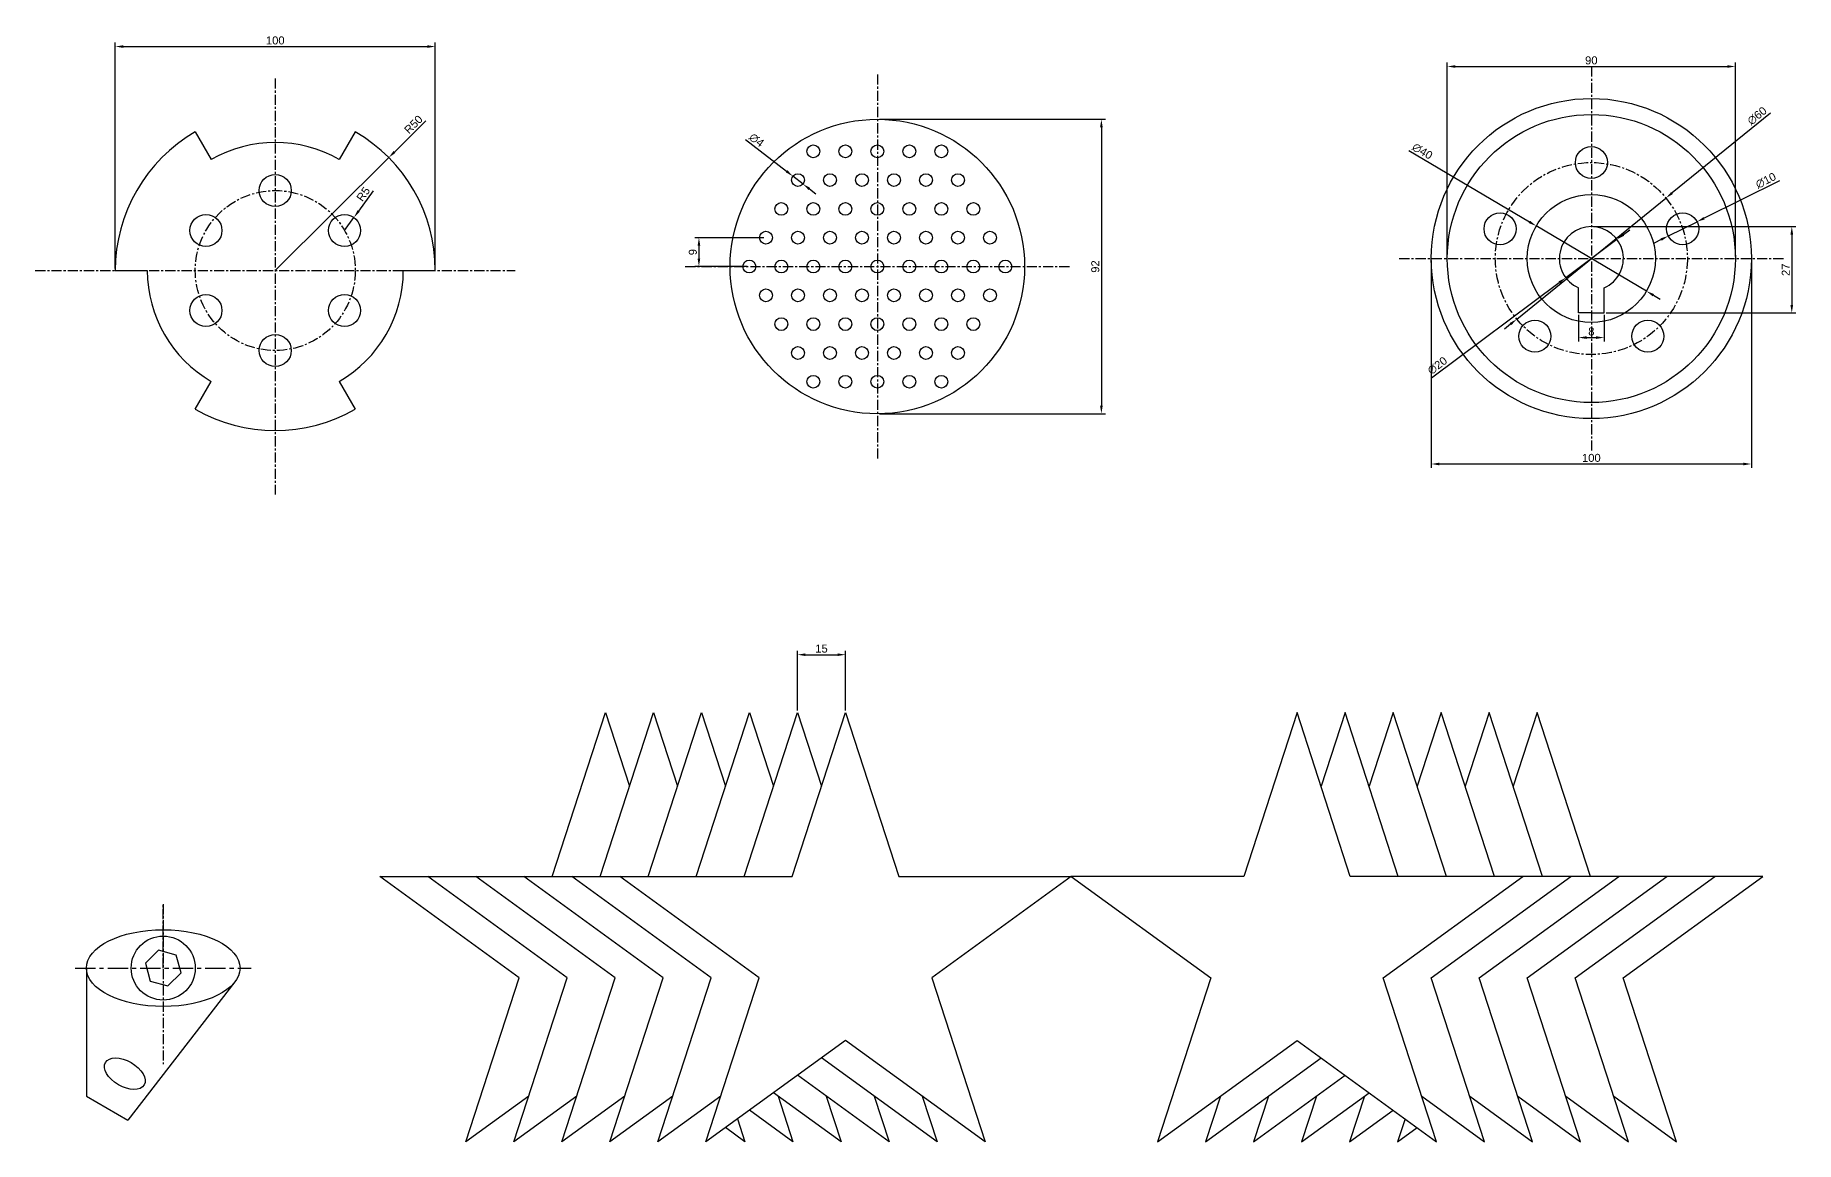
# Model space of a CAD drawing. Header units: millimetres. Extents: x 15 to 565, y 18 to 672.
# Drawn here: x 15 to 565, y 18 to 364 of the extents above; entities that cross this region are included whole.
import ezdxf

# ---------------------------------------------------------------- set-up
doc = ezdxf.new("R2010")
doc.units = ezdxf.units.MM
doc.header["$LTSCALE"] = 0.2
doc.linetypes.add('CENTER', pattern=[50.800000000000004, 31.75, -6.35, 6.35, -6.35])
doc.layers.add('中心线', color=1, linetype='CENTER')
doc.layers.add('尺寸线', color=5, linetype='Continuous')
doc.layers.add('可见的轮廓线', color=3, linetype='Continuous', lineweight=30)
doc.styles.get("Standard").update_dxf_attribs({"font": 'arial.ttf'})
doc.dimstyles.new('ISO-25', dxfattribs={"dimtxt": 2.5, "dimasz": 2.5, "dimexe": 1.25, "dimexo": 0.625, "dimtad": 1, "dimtxsty": 'Standard', "dimcen": 2.5, "dimadec": 0, "dimazin": 0, "dimtfac": 1, "dimtmove": 0, "dimatfit": 3, "dimfxl": 1, "dimarcsym": 0})

# ---------------------------------------------------------------- blocks, each defined once
blk = doc.blocks.new('*D2')
at = {"layer": 'Defpoints', "color": 0, "ltscale": 0.5, "transparency": 16777216}
for p in [(242.8291841864425, 300.2778602566729), (221.8922970524101, 291.2778602566729), (237.6330317637359, 291.2778602566729)]:
    blk.add_point(p, dxfattribs=at)
at = {"layer": '尺寸线', "color": 0, "lineweight": -2, "ltscale": 0.5, "transparency": 16777216}
for p, q in [((242.2041841864425, 300.2778602566729), (220.6422970524101, 300.2778602566729)), ((221.8922970524101, 297.7778602566729), (221.8922970524101, 293.7778602566729)), ((237.0080317637359, 291.2778602566729), (220.6422970524101, 291.2778602566729))]:
    blk.add_line(p, q, dxfattribs=at)
at = {"layer": '尺寸线', "color": 0, "ltscale": 0.5, "transparency": 16777216}
for points in [[(221.4756303857434, 297.7778602566729), (222.3089637190767, 297.7778602566729), (221.8922970524101, 300.2778602566729)], [(221.4756303857434, 293.7778602566729), (222.3089637190767, 293.7778602566729), (221.8922970524101, 291.2778602566729)]]:
    blk.add_solid(points, dxfattribs=at)
at = {"layer": '尺寸线', "color": 0, "ltscale": 0.5, "transparency": 16777216, "insert": (219.9908645831059, 295.7778602566727), "char_height": 2.5, "attachment_point": 5, "rotation": 90}
blk.add_mtext('9', dxfattribs=at)
blk = doc.blocks.new('*D3')
at = {"layer": 'Defpoints', "color": 0, "ltscale": 0.5, "transparency": 16777216}
for p in [(483.494963228807, 303.9496093601156), (517.9252646975627, 283.5890017864058)]:
    blk.add_point(p, dxfattribs=at)
at = {"layer": '尺寸线', "color": 0, "lineweight": -2, "ltscale": 0.5, "transparency": 16777216}
for p, q in [((443.6595834563549, 327.50654904688), (481.3430693870097, 305.2221473334724)), ((517.9252646975627, 283.5890017864058), (483.494963228807, 303.9496093601156)), ((520.07715853936, 282.3164638130489), (522.2290523811571, 281.0439258396921))]:
    blk.add_line(p, q, dxfattribs=at)
at = {"layer": '尺寸线', "color": 0, "ltscale": 0.5, "transparency": 16777216}
for points in [[(481.5551590492359, 305.5807963071053), (481.1309797247836, 304.8634983598395), (483.494963228807, 303.9496093601156)], [(520.2892482015861, 282.6751127866818), (519.8650688771338, 281.957814839416), (517.9252646975627, 283.5890017864058)]]:
    blk.add_solid(points, dxfattribs=at)
at = {"layer": '尺寸线', "color": 0, "ltscale": 0.5, "transparency": 16777216, "insert": (447.9092199695439, 327.2837465591848), "char_height": 2.5, "attachment_point": 5, "rotation": 329.4017457599182}
blk.add_mtext('∅40', dxfattribs=at)
blk = doc.blocks.new('*D4')
at = {"layer": 'Defpoints', "color": 0, "ltscale": 0.5, "transparency": 16777216}
for p in [(508.7221753884982, 299.7531899067849), (492.698052537871, 287.7854212397361)]:
    blk.add_point(p, dxfattribs=at)
at = {"layer": '尺寸线', "color": 0, "lineweight": -2, "ltscale": 0.5, "transparency": 16777216}
for p, q in [((510.7251907448266, 301.249160990166), (512.7282061011551, 302.7451320735471)), ((508.7221753884982, 299.7531899067849), (492.698052537871, 287.7854212397361)), ((450.7630767353838, 256.4658854285883), (490.6950371815425, 286.289450156355))]:
    blk.add_line(p, q, dxfattribs=at)
at = {"layer": '尺寸线', "color": 0, "ltscale": 0.5, "transparency": 16777216}
for points in [[(510.4758622309298, 301.5829968828874), (510.9745192587235, 300.9153250974446), (508.7221753884982, 299.7531899067849)], [(490.4457086676457, 286.6232860490765), (490.9443656954394, 285.9556142636336), (492.698052537871, 287.7854212397361)]]:
    blk.add_solid(points, dxfattribs=at)
at = {"layer": '尺寸线', "color": 0, "ltscale": 0.5, "transparency": 16777216, "insert": (452.6050452811763, 260.3020558261415), "char_height": 2.5, "attachment_point": 5, "rotation": 36.75456466818671}
blk.add_mtext('∅20', dxfattribs=at)
blk = doc.blocks.new('*D5')
at = {"layer": 'Defpoints', "color": 0, "ltscale": 0.5, "transparency": 16777216}
for p in [(545.7101139631848, 353.7693055732607), (455.7101139631848, 293.7693055732607), (545.7101139631848, 293.7693055732607)]:
    blk.add_point(p, dxfattribs=at)
at = {"layer": '尺寸线', "color": 0, "lineweight": -2, "ltscale": 0.5, "transparency": 16777216}
for p, q in [((455.7101139631848, 294.3943055732607), (455.7101139631848, 355.0193055732607)), ((458.2101139631848, 353.7693055732607), (543.2101139631848, 353.7693055732607)), ((545.7101139631848, 294.3943055732607), (545.7101139631848, 355.0193055732607))]:
    blk.add_line(p, q, dxfattribs=at)
at = {"layer": '尺寸线', "color": 0, "ltscale": 0.5, "transparency": 16777216}
for points in [[(458.2101139631848, 354.1859722399274), (458.2101139631848, 353.352638906594), (455.7101139631848, 353.7693055732607)], [(543.2101139631848, 354.1859722399274), (543.2101139631848, 353.352638906594), (545.7101139631848, 353.7693055732607)]]:
    blk.add_solid(points, dxfattribs=at)
at = {"layer": '尺寸线', "color": 0, "ltscale": 0.5, "transparency": 16777216, "insert": (500.7101139631848, 355.6707380425649), "char_height": 2.5, "attachment_point": 5}
blk.add_mtext('90', dxfattribs=at)
blk = doc.blocks.new('*D6')
at = {"layer": 'Defpoints', "color": 0, "ltscale": 0.5, "transparency": 16777216}
for p in [(450.7101139631848, 293.7693055732607), (550.7101139631848, 293.7693055732607), (550.7101139631848, 229.584627619188)]:
    blk.add_point(p, dxfattribs=at)
at = {"layer": '尺寸线', "color": 0, "lineweight": -2, "ltscale": 0.5, "transparency": 16777216}
for p, q in [((450.7101139631848, 293.1443055732607), (450.7101139631848, 228.334627619188)), ((550.7101139631848, 293.1443055732607), (550.7101139631848, 228.334627619188)), ((453.2101139631848, 229.584627619188), (548.2101139631848, 229.584627619188))]:
    blk.add_line(p, q, dxfattribs=at)
at = {"layer": '尺寸线', "color": 0, "ltscale": 0.5, "transparency": 16777216}
for points in [[(453.2101139631848, 230.0012942858547), (453.2101139631848, 229.1679609525214), (450.7101139631848, 229.584627619188)], [(548.2101139631848, 230.0012942858547), (548.2101139631848, 229.1679609525214), (550.7101139631848, 229.584627619188)]]:
    blk.add_solid(points, dxfattribs=at)
at = {"layer": '尺寸线', "color": 0, "ltscale": 0.5, "transparency": 16777216, "insert": (500.7101139631848, 231.4860600884923), "char_height": 2.5, "attachment_point": 5}
blk.add_mtext('100', dxfattribs=at)
blk = doc.blocks.new('*D7')
at = {"layer": 'Defpoints', "color": 0, "ltscale": 0.5, "transparency": 16777216}
for p in [(533.7199465595494, 305.2638405946412), (524.7636723445293, 300.8157902143768)]:
    blk.add_point(p, dxfattribs=at)
at = {"layer": '尺寸线', "color": 0, "lineweight": -2, "ltscale": 0.5, "transparency": 16777216}
for p, q in [((559.4770886542059, 318.055885918189), (535.9590151133044, 306.3758531897073)), ((524.7636723445293, 300.8157902143768), (533.7199465595494, 305.2638405946412)), ((522.5246037907742, 299.7037776193108), (520.2855352370193, 298.5917650242447))]:
    blk.add_line(p, q, dxfattribs=at)
at = {"layer": '尺寸线', "color": 0, "ltscale": 0.5, "transparency": 16777216}
for points in [[(535.7736796807934, 306.7490312819998), (536.1443505458154, 306.0026750974148), (533.7199465595494, 305.2638405946412)], [(522.3392683582632, 300.0769557116032), (522.7099392232852, 299.3305995270183), (524.7636723445293, 300.8157902143768)]]:
    blk.add_solid(points, dxfattribs=at)
at = {"layer": '尺寸线', "color": 0, "ltscale": 0.5, "transparency": 16777216, "insert": (555.2225274901365, 318.1439810028767), "char_height": 2.5, "attachment_point": 5, "rotation": 26.41086583132989}
blk.add_mtext('∅10', dxfattribs=at)
blk = doc.blocks.new('*D8')
at = {"layer": 'Defpoints', "color": 0, "ltscale": 0.5, "transparency": 16777216}
for p in [(524.0035489792361, 312.6747514858275), (477.4166789471333, 274.8638596606938)]:
    blk.add_point(p, dxfattribs=at)
at = {"layer": '尺寸线', "color": 0, "lineweight": -2, "ltscale": 0.5, "transparency": 16777216}
for p, q in [((556.6684530607452, 339.1862804606913), (525.9446685639072, 314.2502053118748)), ((477.4166789471333, 274.8638596606938), (524.0035489792361, 312.6747514858275)), ((475.4755593624623, 273.2884058346465), (473.5344397777914, 271.7129520085993))]:
    blk.add_line(p, q, dxfattribs=at)
at = {"layer": '尺寸线', "color": 0, "ltscale": 0.5, "transparency": 16777216}
for points in [[(525.6820929262326, 314.5737252426533), (526.2072442015816, 313.9266853810963), (524.0035489792361, 312.6747514858275)], [(475.2129837247878, 273.611925765425), (475.7381350001369, 272.964885903868), (477.4166789471333, 274.8638596606938)]]:
    blk.add_solid(points, dxfattribs=at)
at = {"layer": '尺寸线', "color": 0, "ltscale": 0.5, "transparency": 16777216, "insert": (552.4979137807925, 338.3403173662684), "char_height": 2.5, "attachment_point": 5, "rotation": 39.063516791216635}
blk.add_mtext('∅60', dxfattribs=at)
blk = doc.blocks.new('*D9')
at = {"layer": 'Defpoints', "color": 0, "ltscale": 0.5, "transparency": 16777216}
for p in [(500.710113963185, 303.7693055732608), (504.710113963185, 276.7693055732608), (563.3341907299416, 276.7693055732608)]:
    blk.add_point(p, dxfattribs=at)
at = {"layer": '尺寸线', "color": 0, "lineweight": -2, "ltscale": 0.5, "transparency": 16777216}
for p, q in [((501.335113963185, 303.7693055732608), (564.5841907299416, 303.7693055732608)), ((563.3341907299416, 301.2693055732608), (563.3341907299416, 279.2693055732608)), ((505.335113963185, 276.7693055732608), (564.5841907299416, 276.7693055732608))]:
    blk.add_line(p, q, dxfattribs=at)
at = {"layer": '尺寸线', "color": 0, "ltscale": 0.5, "transparency": 16777216}
for points in [[(562.917524063275, 301.2693055732608), (563.7508573966082, 301.2693055732608), (563.3341907299416, 303.7693055732608)], [(562.917524063275, 279.2693055732608), (563.7508573966082, 279.2693055732608), (563.3341907299416, 276.7693055732608)]]:
    blk.add_solid(points, dxfattribs=at)
at = {"layer": '尺寸线', "color": 0, "ltscale": 0.5, "transparency": 16777216, "insert": (561.4540747681408, 290.2693055732606), "char_height": 2.5, "attachment_point": 5, "rotation": 90}
blk.add_mtext('27', dxfattribs=at)
blk = doc.blocks.new('*D10')
at = {"layer": 'Defpoints', "color": 0, "ltscale": 0.5, "transparency": 16777216}
for p in [(496.7101139631848, 276.7693055732607), (504.7101139631848, 276.7693055732607), (504.7101139631848, 269.0721077315734)]:
    blk.add_point(p, dxfattribs=at)
at = {"layer": '尺寸线', "color": 0, "lineweight": -2, "ltscale": 0.5, "transparency": 16777216}
for p, q in [((496.7101139631848, 276.1443055732607), (496.7101139631848, 267.8221077315734)), ((504.7101139631848, 276.1443055732607), (504.7101139631848, 267.8221077315734)), ((499.2101139631848, 269.0721077315734), (502.2101139631848, 269.0721077315734))]:
    blk.add_line(p, q, dxfattribs=at)
at = {"layer": '尺寸线', "color": 0, "ltscale": 0.5, "transparency": 16777216}
for points in [[(499.2101139631848, 269.4887743982401), (499.2101139631848, 268.6554410649067), (496.7101139631848, 269.0721077315734)], [(502.2101139631848, 269.4887743982401), (502.2101139631848, 268.6554410649067), (504.7101139631848, 269.0721077315734)]]:
    blk.add_solid(points, dxfattribs=at)
at = {"layer": '尺寸线', "color": 0, "ltscale": 0.5, "transparency": 16777216, "insert": (500.7101139631848, 270.9735402008776), "char_height": 2.5, "attachment_point": 5}
blk.add_mtext('8', dxfattribs=at)
blk = doc.blocks.new('*D11')
at = {"layer": 'Defpoints', "color": 0, "ltscale": 0.5, "transparency": 16777216}
for p in [(277.6330317637359, 337.2778602566729), (277.6330317637359, 245.2778602566729), (347.6330317637368, 245.2778602566729)]:
    blk.add_point(p, dxfattribs=at)
at = {"layer": '尺寸线', "color": 0, "lineweight": -2, "ltscale": 0.5, "transparency": 16777216}
for p, q in [((278.2580317637359, 337.2778602566729), (348.8830317637368, 337.2778602566729)), ((347.6330317637368, 334.7778602566729), (347.6330317637368, 247.7778602566729)), ((278.2580317637359, 245.2778602566729), (348.8830317637368, 245.2778602566729))]:
    blk.add_line(p, q, dxfattribs=at)
at = {"layer": '尺寸线', "color": 0, "ltscale": 0.5, "transparency": 16777216}
for points in [[(347.2163650970701, 334.7778602566729), (348.0496984304035, 334.7778602566729), (347.6330317637368, 337.2778602566729)], [(347.2163650970701, 247.7778602566729), (348.0496984304035, 247.7778602566729), (347.6330317637368, 245.2778602566729)]]:
    blk.add_solid(points, dxfattribs=at)
at = {"layer": '尺寸线', "color": 0, "ltscale": 0.5, "transparency": 16777216, "insert": (345.7315992944326, 291.2778602566727), "char_height": 2.5, "attachment_point": 5, "rotation": 90}
blk.add_mtext('92', dxfattribs=at)
blk = doc.blocks.new('*D12')
at = {"layer": 'Defpoints', "color": 0, "ltscale": 0.5, "transparency": 16777216}
for p in [(251.2473157902041, 319.5016626823047), (254.4110525826805, 317.0540578310408), (267.6872084066599, 170), (252.6872084066599, 151.9967873051745), (267.6872084066599, 151.9967873051745)]:
    blk.add_point(p, dxfattribs=at)
at = {"layer": '尺寸线', "color": 0, "lineweight": -2, "ltscale": 0.5, "transparency": 16777216}
for p, q in [((236.4863730327263, 330.9213721816375), (249.2699802949064, 321.0314157143446)), ((254.4110525826805, 317.0540578310408), (251.2473157902041, 319.5016626823047)), ((256.3883880779783, 315.5243047990008), (258.3657235732761, 313.9945517669609)), ((252.6872084066599, 152.6217873051745), (252.6872084066599, 171.25)), ((267.6872084066599, 152.6217873051745), (267.6872084066599, 171.25)), ((255.1872084066599, 170), (265.1872084066599, 170))]:
    blk.add_line(p, q, dxfattribs=at)
at = {"layer": '尺寸线', "color": 0, "ltscale": 0.5, "transparency": 16777216}
for points in [[(249.5249391335797, 321.3609716302276), (249.015021456233, 320.7018597984617), (251.2473157902041, 319.5016626823047)], [(256.6433469166516, 315.8538607148838), (256.133429239305, 315.1947488831179), (254.4110525826805, 317.0540578310408)], [(255.1872084066599, 170.4166666666667), (255.1872084066599, 169.5833333333333), (252.6872084066599, 170)], [(265.1872084066599, 170.4166666666667), (265.1872084066599, 169.5833333333333), (267.6872084066599, 170)]]:
    blk.add_solid(points, dxfattribs=at)
at = {"layer": '尺寸线', "color": 0, "ltscale": 0.5, "transparency": 16777216, "insert": (239.90669412452, 330.7676956676338), "char_height": 2.5, "attachment_point": 5, "rotation": 322.2728996525489}
blk.add_mtext('∅4', dxfattribs=at)
at = {"layer": '尺寸线', "color": 0, "ltscale": 0.5, "transparency": 16777216, "insert": (260.1872084066599, 171.9014324693042), "char_height": 2.5, "attachment_point": 5}
blk.add_mtext('15', dxfattribs=at)
blk = doc.blocks.new('*D13')
at = {"layer": 'Defpoints', "color": 0, "ltscale": 0.5, "transparency": 16777216}
for p in [(111.1765077017744, 302.5321414016823), (114.0969889964331, 306.5905633865857)]:
    blk.add_point(p, dxfattribs=at)
at = {"layer": '尺寸线', "color": 0, "lineweight": -2, "ltscale": 0.5, "transparency": 16777216}
for p, q in [((120.1132601491407, 314.9510234100569), (115.5572296437624, 308.6197743790375)), ((111.1765077017744, 302.5321414016823), (114.0969889964331, 306.5905633865857))]:
    blk.add_line(p, q, dxfattribs=at)
at = {"layer": '尺寸线', "color": 0, "ltscale": 0.5, "transparency": 16777216}
blk.add_solid([(115.2190278116871, 308.8631478202591), (115.8954314758377, 308.376400937816), (114.0969889964331, 306.5905633865857)], dxfattribs=at)
at = {"layer": '尺寸线', "color": 0, "ltscale": 0.5, "transparency": 16777216, "insert": (117.0261546992387, 313.9076357685563), "char_height": 2.5, "attachment_point": 5, "rotation": 54.26082952273407}
blk.add_mtext('R5', dxfattribs=at)
blk = doc.blocks.new('*D14')
at = {"layer": 'Defpoints', "color": 0, "ltscale": 0.5, "transparency": 16777216}
for p in [(124.9786170516941, 325.2898059776404), (89.52587260716327, 290.032141401682)]:
    blk.add_point(p, dxfattribs=at)
at = {"layer": '尺寸线', "color": 0, "lineweight": -2, "ltscale": 0.5, "transparency": 16777216}
for p, q in [((136.5907258207595, 336.8380187440687), (126.7512542739207, 327.0526892064383)), ((89.52587260716327, 290.032141401682), (124.9786170516941, 325.2898059776404))]:
    blk.add_line(p, q, dxfattribs=at)
at = {"layer": '尺寸线', "color": 0, "ltscale": 0.5, "transparency": 16777216}
blk.add_solid([(126.4574404024544, 327.3481287434761), (127.045068145387, 326.7572496694006), (124.9786170516941, 325.2898059776404)], dxfattribs=at)
at = {"layer": '尺寸线', "color": 0, "ltscale": 0.5, "transparency": 16777216, "insert": (132.6919339764689, 335.6423236773979), "char_height": 2.5, "attachment_point": 5, "rotation": 44.841929569714466}
blk.add_mtext('R50', dxfattribs=at)
blk = doc.blocks.new('*D15')
at = {"layer": 'Defpoints', "color": 0, "ltscale": 0.5, "transparency": 16777216}
for p in [(139.5258726071634, 360), (39.52587260716336, 290.0321414016821), (139.5258726071634, 290.0321414016821)]:
    blk.add_point(p, dxfattribs=at)
at = {"layer": '尺寸线', "color": 0, "lineweight": -2, "ltscale": 0.5, "transparency": 16777216}
for p, q in [((39.52587260716336, 290.6571414016821), (39.52587260716337, 361.25)), ((42.02587260716337, 360), (137.0258726071634, 360)), ((139.5258726071634, 290.6571414016821), (139.5258726071634, 361.25))]:
    blk.add_line(p, q, dxfattribs=at)
at = {"layer": '尺寸线', "color": 0, "ltscale": 0.5, "transparency": 16777216}
for points in [[(42.02587260716337, 360.4166666666667), (42.02587260716337, 359.5833333333333), (39.52587260716337, 360)], [(137.0258726071634, 360.4166666666667), (137.0258726071634, 359.5833333333333), (139.5258726071634, 360)]]:
    blk.add_solid(points, dxfattribs=at)
at = {"layer": '尺寸线', "color": 0, "ltscale": 0.5, "transparency": 16777216, "insert": (89.52587260716336, 361.9014324693042), "char_height": 2.5, "attachment_point": 5}
blk.add_mtext('100', dxfattribs=at)

msp = doc.modelspace()

# ---------------------------------------------------------------- linework, layer by layer
at = {"layer": '中心线', "ltscale": 0.5}
for p, q in [((500.7101139631848, 353.7693055732607), (500.7101139631848, 233.7693055732608)), ((89.52587260716336, 350.0321414016821), (89.52587260716336, 220.0321414016821)), ((277.6330317637357, 351.2778602566727), (277.6330317637357, 231.2778602566727)), ((440.7101139631848, 293.7693055732607), (560.7101139631848, 293.7693055732607)), ((14.52587260716336, 290.0321414016821), (164.5258726071634, 290.0321414016821)), ((217.6330317637357, 291.2778602566727), (337.6330317637357, 291.2778602566727)), ((54.51238331190507, 72.0990557960381), (54.51238331190507, 92.0990557960381)), ((54.51238331190507, 92.0990557960381), (54.51238331190507, 42.0990557960381))]:
    msp.add_line(p, q, dxfattribs=at)
at = {"layer": '中心线'}
msp.add_line((27.01238331190507, 72.0990557960381), (82.01238331190507, 72.0990557960381), dxfattribs=at)
at = {"layer": '中心线', "ltscale": 0.5}
for centre, radius in [((500.7101139631848, 293.7693055732607), 30), ((89.52587260716336, 290.0321414016821), 25)]:
    msp.add_circle(centre, radius, dxfattribs=at)
at = {"layer": '可见的轮廓线', "ltscale": 0.5}
for p, q in [((64.52587260716359, 333.3334115909041), (69.52587260716359, 324.6731575530598)), ((114.5258726071635, 333.3334115909039), (109.5258726071635, 324.6731575530596)), ((39.52587260716336, 290.0321414016821), (49.52587260716336, 290.0321414016821)), ((129.5258726071634, 290.0321414016821), (139.5258726071634, 290.0321414016821)), ((496.7101139631848, 276.7693055732607), (496.7101139631848, 284.604154183349)), ((504.7101139631848, 276.7693055732607), (504.7101139631848, 284.604154183349)), ((500.7101139631848, 276.7693055732606), (496.7101139631848, 276.7693055732607)), ((500.7101139631848, 276.7693055732607), (500.7101139631848, 276.7693055732607)), ((500.7101139631848, 276.7693055732607), (500.7101139631848, 276.7693055732607)), ((500.7101139631848, 276.7693055732607), (504.7101139631848, 276.7693055732607)), ((64.52587260716336, 246.7308712124602), (69.52587260716336, 255.3911252503045)), ((109.5258726071634, 255.3911252503046), (114.5258726071634, 246.7308712124602)), ((176.0363353211133, 100.7506693301934), (192.6872084066599, 151.9967873051745)), ((191.0363353211133, 100.7506693301934), (207.6872084066599, 151.9967873051745)), ((192.6872084066599, 151.9967873051745), (200.1872084066599, 128.91416077636)), ((206.0363353211133, 100.7506693301934), (222.6872084066599, 151.9967873051745)), ((207.6872084066599, 151.9967873051745), (215.1872084066599, 128.9141607763602)), ((221.0363353211133, 100.7506693301934), (237.6872084066599, 151.9967873051745)), ((222.6872084066599, 151.9967873051745), (230.1872084066599, 128.9141607763601)), ((236.0363353211133, 100.7506693301934), (252.6872084066599, 151.9967873051745)), ((237.6872084066599, 151.9967873051745), (245.1872084066599, 128.9141607763602)), ((251.0363353211133, 100.7506693301934), (267.6872084066599, 151.9967873051745)), ((252.6872084066599, 151.9967873051745), (260.1872084066599, 128.9141607763602)), ((267.6872084066599, 151.9967873051745), (284.3380814922065, 100.7506693301934)), ((408.7556689568536, 151.9967873051745), (392.104795871307, 100.7506693301934)), ((425.4065420424002, 100.7506693301934), (408.7556689568536, 151.9967873051745)), ((423.7556689568536, 151.9967873051745), (416.2556689568536, 128.9141607763602)), ((440.4065420424002, 100.7506693301934), (423.7556689568536, 151.9967873051745)), ((438.7556689568536, 151.9967873051745), (431.2556689568536, 128.9141607763602)), ((455.4065420424002, 100.7506693301934), (438.7556689568536, 151.9967873051745)), ((453.7556689568536, 151.9967873051745), (446.2556689568536, 128.9141607763601)), ((470.4065420424002, 100.7506693301934), (453.7556689568536, 151.9967873051745)), ((468.7556689568536, 151.9967873051745), (461.2556689568536, 128.9141607763602)), ((485.4065420424002, 100.7506693301934), (468.7556689568536, 151.9967873051745)), ((483.7556689568536, 151.9967873051745), (476.2556689568536, 128.91416077636)), ((500.4065420424002, 100.7506693301934), (483.7556689568536, 151.9967873051745)), ((122.1529781315631, 100.7506693301934), (176.0363353211134, 100.7506693301934)), ((165.7455298118847, 69.07882663016827), (122.1529781315631, 100.7506693301934)), ((137.1529781315631, 100.7506693301934), (191.0363353211134, 100.7506693301934)), ((180.7455298118847, 69.07882663016827), (137.1529781315631, 100.7506693301934)), ((152.1529781315631, 100.7506693301934), (206.0363353211134, 100.7506693301934)), ((195.7455298118847, 69.07882663016827), (152.1529781315631, 100.7506693301934)), ((167.1529781315631, 100.7506693301934), (221.0363353211134, 100.7506693301934)), ((210.7455298118847, 69.07882663016827), (167.1529781315631, 100.7506693301934)), ((182.1529781315631, 100.7506693301934), (236.0363353211134, 100.7506693301934)), ((225.7455298118847, 69.07882663016827), (182.1529781315631, 100.7506693301934)), ((197.1529781315631, 100.7506693301934), (251.0363353211134, 100.7506693301934)), ((240.7455298118848, 69.07882663016827), (197.1529781315631, 100.7506693301934)), ((209.3380814922065, 100.7506693301934), (251.0363353211133, 100.7506693301934)), ((224.3380814922065, 100.7506693301934), (251.0363353211133, 100.7506693301934)), ((239.3380814922065, 100.7506693301934), (251.0363353211133, 100.7506693301934)), ((284.3380814922066, 100.7506693301934), (308.2214386817568, 100.7506693301934)), ((284.3380814922066, 100.7506693301934), (323.2214386817568, 100.7506693301934)), ((284.3380814922065, 100.7506693301934), (338.2214386817568, 100.7506693301934)), ((284.3380814922065, 100.7506693301934), (293.2214386817568, 100.7506693301934)), ((338.2214386817568, 100.7506693301934), (294.628887001435, 69.07882663016817)), ((392.104795871307, 100.7506693301934), (338.2214386817568, 100.7506693301934)), ((338.2214386817568, 100.7506693301934), (381.8139903620785, 69.07882663016817)), ((392.1047958713069, 100.7506693301934), (353.2214386817568, 100.7506693301934)), ((392.1047958713069, 100.7506693301934), (368.2214386817568, 100.7506693301934)), ((392.104795871307, 100.7506693301934), (383.2214386817568, 100.7506693301934)), ((467.104795871307, 100.7506693301934), (425.4065420424002, 100.7506693301934)), ((452.104795871307, 100.7506693301934), (425.4065420424002, 100.7506693301934)), ((437.104795871307, 100.7506693301934), (425.4065420424002, 100.7506693301934)), ((479.2898992319504, 100.7506693301934), (425.4065420424001, 100.7506693301934)), ((435.6973475516288, 69.07882663016827), (479.2898992319504, 100.7506693301934)), ((494.2898992319504, 100.7506693301934), (440.4065420424001, 100.7506693301934)), ((450.6973475516289, 69.07882663016827), (494.2898992319504, 100.7506693301934)), ((509.2898992319504, 100.7506693301934), (455.4065420424002, 100.7506693301934)), ((465.6973475516289, 69.07882663016827), (509.2898992319504, 100.7506693301934)), ((524.2898992319504, 100.7506693301934), (470.4065420424002, 100.7506693301934)), ((480.6973475516289, 69.07882663016827), (524.2898992319504, 100.7506693301934)), ((539.2898992319504, 100.7506693301934), (485.4065420424002, 100.7506693301934)), ((495.6973475516289, 69.07882663016827), (539.2898992319504, 100.7506693301934)), ((554.2898992319504, 100.7506693301934), (500.4065420424002, 100.7506693301934)), ((510.6973475516289, 69.07882663016827), (554.2898992319504, 100.7506693301934)), ((30.51238331190507, 72.0990557960381), (30.51238331190505, 32.0990557960381)), ((76.89656427045747, 67.77041736072208), (43.50276436867163, 24.59905579603809)), ((149.0946567263382, 17.83270865518716), (165.7455298118847, 69.07882663016828)), ((164.0946567263382, 17.83270865518716), (180.7455298118847, 69.07882663016828)), ((179.0946567263382, 17.83270865518716), (195.7455298118847, 69.07882663016828)), ((194.0946567263382, 17.83270865518716), (210.7455298118847, 69.07882663016828)), ((209.0946567263382, 17.83270865518716), (225.7455298118847, 69.07882663016828)), ((224.0946567263382, 17.83270865518716), (240.7455298118848, 69.07882663016828)), ((294.628887001435, 69.07882663016814), (311.2797600869815, 17.83270865518716)), ((381.8139903620785, 69.07882663016814), (365.163117276532, 17.83270865518716)), ((452.3482206371753, 17.83270865518716), (435.6973475516288, 69.07882663016828)), ((467.3482206371753, 17.83270865518716), (450.6973475516289, 69.07882663016828)), ((482.3482206371753, 17.83270865518716), (465.6973475516289, 69.07882663016828)), ((497.3482206371753, 17.83270865518716), (480.6973475516289, 69.07882663016828)), ((512.3482206371752, 17.83270865518716), (495.6973475516289, 69.07882663016828)), ((527.3482206371752, 17.83270865518716), (510.6973475516289, 69.07882663016828)), ((267.6872084066599, 49.50455135521237), (224.0946567263382, 17.83270865518716)), ((296.2797600869815, 17.83270865518716), (260.1872084066599, 44.05548239517221)), ((311.2797600869815, 17.83270865518716), (267.68720840666, 49.50455135521241)), ((365.163117276532, 17.83270865518716), (408.7556689568535, 49.50455135521241)), ((380.163117276532, 17.83270865518716), (416.2556689568536, 44.05548239517221)), ((408.7556689568536, 49.50455135521237), (452.3482206371753, 17.83270865518716)), ((281.2797600869815, 17.83270865518716), (252.6872084066599, 38.60641343513203)), ((395.163117276532, 17.83270865518716), (423.7556689568536, 38.60641343513203)), ((266.2797600869815, 17.83270865518716), (245.1872084066599, 33.15734447509183)), ((410.163117276532, 17.83270865518716), (431.2556689568536, 33.15734447509183)), ((30.51238331190505, 32.0990557960381), (43.50276436867163, 24.59905579603809)), ((168.7299116419625, 32.09855639961448), (149.0946567263382, 17.83270865518716)), ((183.7299116419624, 32.09855639961444), (164.0946567263382, 17.83270865518716)), ((198.7299116419624, 32.09855639961444), (179.0946567263382, 17.83270865518716)), ((213.7299116419624, 32.09855639961445), (194.0946567263382, 17.83270865518716)), ((228.7299116419624, 32.09855639961449), (209.0946567263382, 17.83270865518716)), ((251.2797600869815, 17.83270865518716), (237.6872084066598, 27.70827551505161)), ((246.6445051713574, 32.09855639961441), (251.2797600869815, 17.83270865518716)), ((261.6445051713574, 32.09855639961435), (266.2797600869815, 17.83270865518716)), ((276.6445051713573, 32.09855639961447), (281.2797600869815, 17.83270865518716)), ((291.6445051713574, 32.09855639961455), (296.2797600869815, 17.83270865518716)), ((384.7983721921561, 32.09855639961455), (380.163117276532, 17.83270865518716)), ((399.7983721921563, 32.09855639961447), (395.163117276532, 17.83270865518716)), ((414.7983721921561, 32.09855639961435), (410.163117276532, 17.83270865518716)), ((429.7983721921561, 32.09855639961441), (425.163117276532, 17.83270865518716)), ((425.163117276532, 17.83270865518716), (438.7556689568538, 27.70827551505161)), ((447.712965721551, 32.09855639961449), (467.3482206371753, 17.83270865518716)), ((462.712965721551, 32.09855639961445), (482.3482206371753, 17.83270865518716)), ((477.712965721551, 32.09855639961444), (497.3482206371753, 17.83270865518716)), ((492.7129657215511, 32.09855639961444), (512.3482206371752, 17.83270865518716)), ((507.712965721551, 32.09855639961448), (527.3482206371752, 17.83270865518716)), ((236.2797600869815, 17.83270865518716), (230.1872084066599, 22.2592065550114)), ((233.9526124233139, 24.99493270823278), (236.2797600869815, 17.83270865518716)), ((442.4902649401996, 24.99493270823278), (440.163117276532, 17.83270865518716)), ((440.163117276532, 17.83270865518716), (446.2556689568536, 22.2592065550114))]:
    msp.add_line(p, q, dxfattribs=at)
msp.add_lwpolyline([(48.93560795365302, 73.59334824965153), (50.42990040726644, 68.01657289139946), (56.00667576551848, 66.52228043778605), (60.08915867015713, 70.60476334242468), (58.59486621654369, 76.18153870067673), (53.01809085829166, 77.67583115429017)], close=True, dxfattribs=at)
for centre, radius in [((500.7101139631848, 293.7693055732607), 50), ((277.6330317637357, 291.2778602566727), 46), ((500.7101139631848, 293.7693055732607), 45), ((257.6330317637357, 327.2778602566727), 2), ((267.6330317637357, 327.2778602566727), 2), ((277.6330317637357, 327.2778602566727), 2), ((277.6330317637357, 327.2778602566727), 2), ((287.6330317637357, 327.2778602566727), 2), ((297.6330317637357, 327.2778602566727), 2), ((500.7101139631848, 323.7693055732607), 5), ((89.52587260716336, 315.0321414016821), 5), ((252.8291841864424, 318.2778602566727), 2), ((262.8291841864424, 318.2778602566727), 2), ((272.8291841864424, 318.2778602566727), 2), ((282.8291841864424, 318.2778602566727), 2), ((282.8291841864424, 318.2778602566727), 2), ((292.8291841864424, 318.2778602566727), 2), ((302.8291841864424, 318.2778602566727), 2), ((500.7101139631848, 293.7693055732607), 20), ((247.6330317637357, 309.2778602566727), 2), ((257.6330317637357, 309.2778602566727), 2), ((267.6330317637357, 309.2778602566727), 2), ((277.6330317637357, 309.2778602566727), 2), ((277.6330317637357, 309.2778602566727), 2), ((287.6330317637357, 309.2778602566727), 2), ((297.6330317637357, 309.2778602566727), 2), ((307.6330317637357, 309.2778602566727), 2), ((472.1784184743301, 303.0398154045091), 4.999999999999999), ((529.2418094520394, 303.0398154045091), 5.000000000000001), ((67.87523751255242, 302.5321414016821), 5), ((111.1765077017743, 302.5321414016822), 5), ((242.8291841864424, 300.2778602566727), 2), ((252.8291841864424, 300.2778602566727), 2), ((262.8291841864424, 300.2778602566727), 2), ((272.8291841864424, 300.2778602566727), 2), ((282.8291841864424, 300.2778602566727), 2), ((282.8291841864424, 300.2778602566727), 2), ((292.8291841864424, 300.2778602566727), 2), ((302.8291841864424, 300.2778602566727), 2), ((312.8291841864424, 300.2778602566727), 2), ((237.6330317637357, 291.2778602566727), 2), ((237.6330317637357, 291.2778602566727), 2), ((247.6330317637357, 291.2778602566727), 2), ((247.6330317637357, 291.2778602566727), 2), ((257.6330317637357, 291.2778602566727), 2), ((257.6330317637357, 291.2778602566727), 2), ((267.6330317637357, 291.2778602566727), 2), ((267.6330317637357, 291.2778602566727), 2), ((277.6330317637357, 291.2778602566727), 2), ((277.6330317637357, 291.2778602566727), 2), ((277.6330317637357, 291.2778602566727), 2), ((277.6330317637357, 291.2778602566727), 2), ((287.6330317637357, 291.2778602566727), 2), ((287.6330317637357, 291.2778602566727), 2), ((297.6330317637357, 291.2778602566727), 2), ((297.6330317637357, 291.2778602566727), 2), ((307.6330317637357, 291.2778602566727), 2), ((307.6330317637357, 291.2778602566727), 2), ((317.6330317637357, 291.2778602566727), 2), ((317.6330317637357, 291.2778602566727), 2), ((67.87523751255242, 277.5321414016821), 5), ((111.1765077017743, 277.5321414016821), 5), ((242.8291841864424, 282.2778602566727), 2), ((252.8291841864424, 282.2778602566727), 2), ((262.8291841864424, 282.2778602566727), 2), ((272.8291841864424, 282.2778602566727), 2), ((282.8291841864424, 282.2778602566727), 2), ((282.8291841864424, 282.2778602566727), 2), ((292.8291841864424, 282.2778602566727), 2), ((302.8291841864424, 282.2778602566727), 2), ((312.8291841864424, 282.2778602566727), 2), ((247.6330317637357, 273.2778602566727), 2), ((257.6330317637357, 273.2778602566727), 2), ((267.6330317637357, 273.2778602566727), 2), ((277.6330317637357, 273.2778602566727), 2), ((277.6330317637357, 273.2778602566727), 2), ((287.6330317637357, 273.2778602566727), 2), ((297.6330317637357, 273.2778602566727), 2), ((307.6330317637357, 273.2778602566727), 2), ((89.52587260716336, 265.0321414016821), 5), ((483.0765563944105, 269.4987957420121), 5), ((518.343671531959, 269.4987957420124), 5), ((252.8291841864424, 264.2778602566727), 2), ((262.8291841864424, 264.2778602566727), 2), ((272.8291841864424, 264.2778602566727), 2), ((282.8291841864424, 264.2778602566727), 2), ((282.8291841864424, 264.2778602566727), 2), ((292.8291841864424, 264.2778602566727), 2), ((302.8291841864424, 264.2778602566727), 2), ((257.6330317637357, 255.2778602566727), 2), ((267.6330317637357, 255.2778602566727), 2), ((277.6330317637357, 255.2778602566727), 2), ((277.6330317637357, 255.2778602566727), 2), ((287.6330317637357, 255.2778602566727), 2), ((297.6330317637357, 255.2778602566727), 2), ((54.51238331190507, 72.0990557960381), 10)]:
    msp.add_circle(centre, radius, dxfattribs=at)
for centre, radius, start, end in [((89.52587260716336, 290.0321414016821), 50, 119.9999999999998, 180), ((89.52587260716336, 290.0321414016821), 50, 0, 60.00000000000025), ((89.52587260716336, 290.0321414016821), 40, 60.00000000000025, 119.9999999999998), ((500.7101139631848, 293.7693055732607), 10, 293.5781784782005, 246.4218215217994), ((89.52587260716336, 290.0321414016821), 40, 180, 240.0000000000002), ((89.52587260716336, 290.0321414016821), 40, 299.9999999999998, 0), ((89.52587260716336, 290.0321414016821), 50, 240.0000000000002, 299.9999999999998)]:
    msp.add_arc(centre, radius, start, end, dxfattribs=at)
for centre, major_axis, ratio in [((54.51238331190507, 72.0990557960381), (24, 0), 0.5), ((42.51238331190504, 39.0990557960381), (6.062177826491071, -3.500000000000001), 0.5714285714285712)]:
    msp.add_ellipse(centre, major_axis=major_axis, ratio=ratio, dxfattribs=at)

# ---------------------------------------------------------------- dimensions: what is measured, and where the dimension line sits
at = {"layer": '尺寸线', "ltscale": 0.5}
for base, p1, p2, picture, middle in [((139.5258726071634, 360), (39.52587260716336, 290.0321414016821), (139.5258726071634, 290.0321414016821), '*D15', (89.52587260716336, 361.9014324693042)), ((267.6872084066599, 170), (252.6872084066599, 151.9967873051745), (267.6872084066599, 151.9967873051745), '*D12', (260.1872084066599, 171.9014324693042)), ((550.7101139631848, 229.584627619188), (450.7101139631848, 293.7693055732607), (550.7101139631848, 293.7693055732607), '*D6', (500.7101139631848, 231.4860600884923)), ((504.7101139631848, 269.0721077315734), (496.7101139631848, 276.7693055732607), (504.7101139631848, 276.7693055732607), '*D10', (500.7101139631848, 270.9735402008776))]:
    dim = msp.add_linear_dim(base=base, p1=p1, p2=p2, dimstyle='ISO-25', dxfattribs=at)
    dim.commit()
    dim.dimension.update_dxf_attribs({"geometry": picture, "text_midpoint": middle})
dim = msp.add_linear_dim(base=(545.7101139631848, 353.7693055732607), p1=(455.7101139631848, 293.7693055732607), p2=(545.7101139631848, 293.7693055732607), dimstyle='ISO-25', dxfattribs=at)
dim.commit()
dim.dimension.update_dxf_attribs({"geometry": '*D5', "text_midpoint": (500.7101139631848, 353.7693055732607), "dimtype": 160})
for p1, p2, picture, middle in [((477.4166789471333, 274.8638596606938), (524.0035489792361, 312.6747514858275), '*D8', (553.740222527662, 336.8096664522988)), ((254.4110525826805, 317.0540578310408), (251.2473157902041, 319.5016626823047), '*D12', (238.7004222929796, 329.208487050605)), ((517.9252646975627, 283.5890017864058), (483.494963228807, 303.9496093601156), '*D3', (446.9057725635408, 325.5868916607417)), ((524.7636723445293, 300.8157902143768), (533.7199465595494, 305.2638405946412), '*D7', (556.0993941749226, 316.3783853356592)), ((508.7221753884982, 299.7531899067849), (492.698052537871, 287.7854212397361), '*D4', (453.7846786866256, 258.7225976051895))]:
    dim = msp.add_diameter_dim_2p(p1=p1, p2=p2, dimstyle='ISO-25', dxfattribs=at)
    dim.commit()
    dim.dimension.update_dxf_attribs({"geometry": picture, "text_midpoint": middle, "dimtype": 163})
dim = msp.add_radius_dim(center=(89.52587260716327, 290.032141401682), mpoint=(124.9786170516941, 325.2898059776404), dimstyle='ISO-25', dxfattribs=at)
dim.commit()
dim.dimension.update_dxf_attribs({"geometry": '*D14', "text_midpoint": (134.0327353408002, 334.2941036891424), "dimtype": 164})
for base, p1, p2, picture, middle in [((347.6330317637368, 245.2778602566729), (277.6330317637357, 337.2778602566727), (277.6330317637357, 245.2778602566727), '*D11', (345.7315992944326, 291.2778602566727)), ((563.3341907299416, 276.7693055732608), (500.7101139631848, 303.7693055732607), (504.7101139631848, 276.7693055732607), '*D9', (561.4540747681408, 290.2693055732606)), ((221.8922970524101, 291.2778602566729), (242.8291841864424, 300.2778602566727), (237.6330317637357, 291.2778602566727), '*D2', (219.9908645831059, 295.7778602566727))]:
    dim = msp.add_linear_dim(base=base, p1=p1, p2=p2, angle=90, dimstyle='ISO-25', dxfattribs=at)
    dim.commit()
    dim.dimension.update_dxf_attribs({"geometry": picture, "text_midpoint": middle})
dim = msp.add_radius_dim(center=(111.1765077017744, 302.5321414016823), mpoint=(114.0969889964331, 306.5905633865857), dimstyle='ISO-25', dxfattribs=at)
dim.commit()
dim.dimension.update_dxf_attribs({"geometry": '*D13', "text_midpoint": (117.0261546992387, 313.9076357685563)})

doc.saveas('drawing.dxf')
